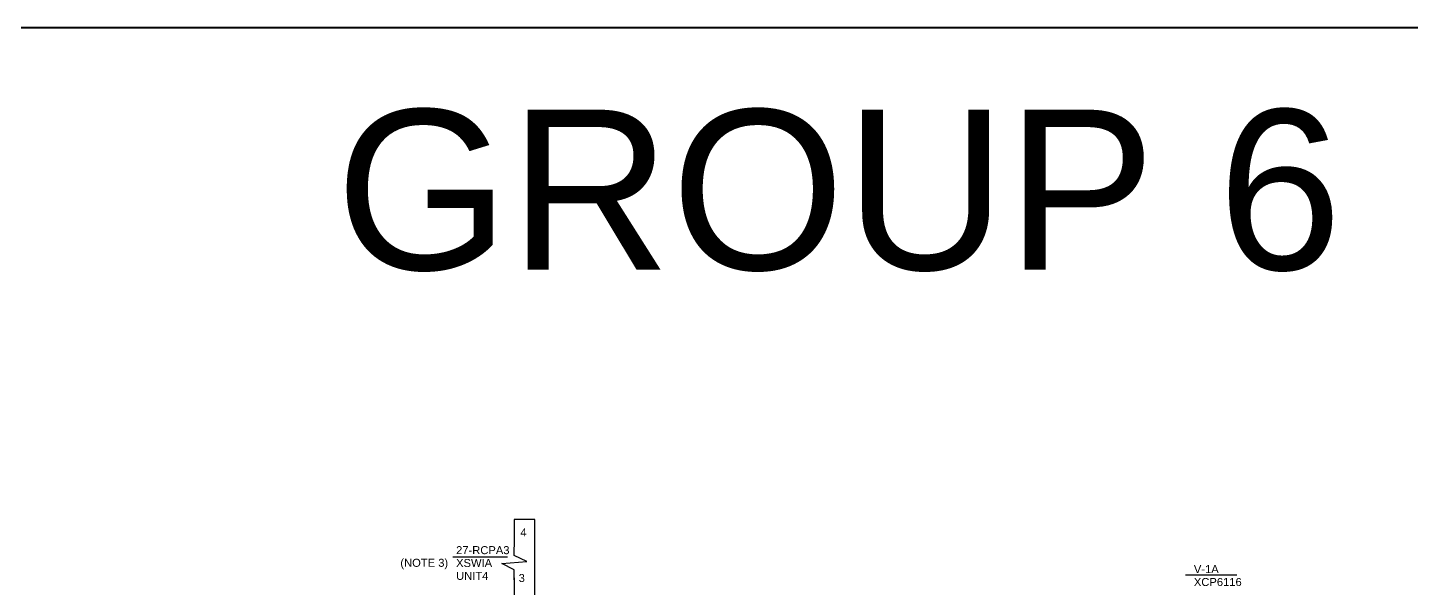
# Model space of a CAD drawing. Header units: millimetres. Extents: x 1 to 122, y 23 to 123.
# Drawn here: x 35.54 to 70.11, y 109.18 to 123.2 of the extents above; entities that cross this region are included whole.
import ezdxf

# ---------------------------------------------------------------- set-up
doc = ezdxf.new("R2010")
doc.units = ezdxf.units.MM
doc.header["$MEASUREMENT"] = 0
doc.layers.add('WIRES', color=7, linetype='Continuous')
doc.styles.get("Standard").update_dxf_attribs({"font": 'arial.ttf'})

# ---------------------------------------------------------------- blocks, each defined once
blk = doc.blocks.new('htnvrj')
for p, q in [((189.066, 220.992), (189.113, 221.086)), ((189.113, 221.086), (189.129, 220.898)), ((188.99, 220.992), (189.066, 220.992)), ((189.129, 220.898), (189.175, 220.992)), ((189.175, 220.992), (189.236, 220.992))]:
    blk.add_line(p, q)

msp = doc.modelspace()

# ---------------------------------------------------------------- linework, layer by layer
for p, q in [((46.156, 109.976), (47.528, 109.976)), ((64.462, 109.523), (65.744, 109.523))]:
    msp.add_line(p, q)
at = {"color": 5, "lineweight": 40}
msp.add_lwpolyline([(1.434, 123.197), (122.406, 123.197), (122.406, 22.517), (1.434, 22.517)], close=True, dxfattribs=at)
at = {"layer": 'WIRES', "linetype": 'Continuous'}
for p, q in [((48.206, 110.908), (47.695, 110.908)), ((47.695, 110.908), (47.695, 110.223)), ((48.206, 102.763), (48.206, 110.908)), ((47.697, 102.519), (47.697, 109.446))]:
    msp.add_line(p, q, dxfattribs=at)

# ---------------------------------------------------------------- block references
at = {"xscale": 3.305987744164149, "yscale": 3.305987744164149, "zscale": 3.305987744164149, "rotation": 90}
msp.add_blockref('htnvrj', (778.292, -515.401), dxfattribs=at)

# ---------------------------------------------------------------- texts
at = {"color": 5, "lineweight": 100}
msp.add_text('GROUP 6', height=4, dxfattribs=at).set_placement((43.227, 117.147))
for s, p in [('4', (47.845, 110.482)), ('(NOTE 3)', (44.847, 109.723)), ('27-RCPA3', (46.24, 110.039)), ('XSWIA', (46.24, 109.718)), ('UNIT4', (46.24, 109.397)), ('V-1A', (64.672, 109.565)), ('3', (47.803, 109.343)), ('XCP6116', (64.672, 109.243))]:
    msp.add_text(s, height=0.2).set_placement(p)

doc.saveas('drawing.dxf')
